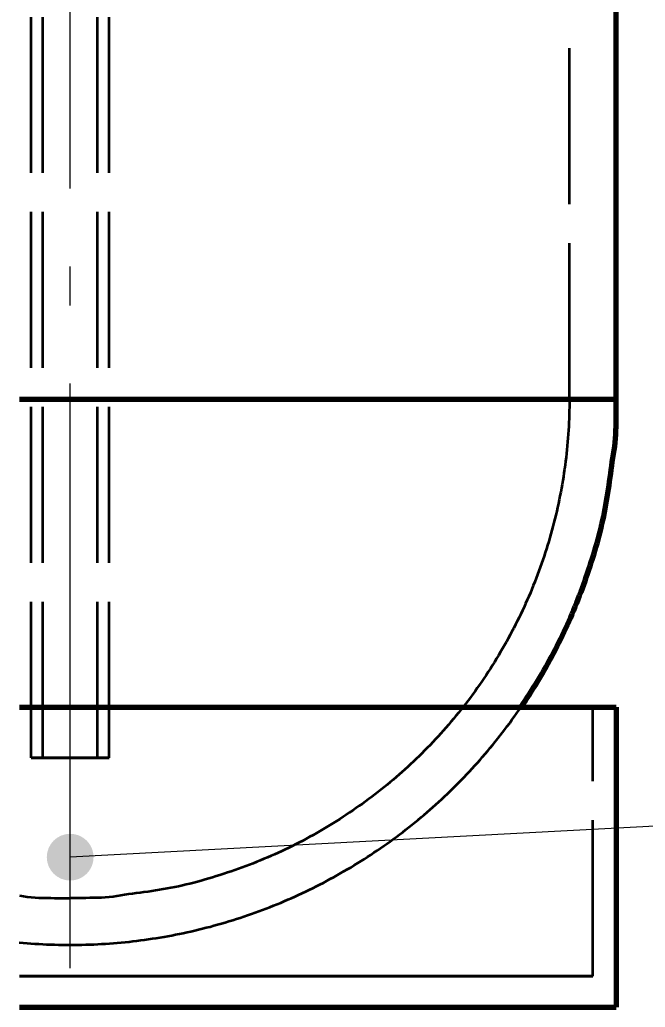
# Model space of a CAD drawing. Header units: millimetres. Extents: x 0 to 2208, y 0 to 420.
# Drawn here: x 112.02 to 128.06, y 102.4 to 127.73 of the extents above; entities that cross this region are included whole.
import ezdxf

# ---------------------------------------------------------------- set-up
doc = ezdxf.new("R2010")
doc.units = ezdxf.units.MM
doc.linetypes.add('IRAM-E-TRAZOS', pattern=[5, 4, -1])
doc.linetypes.add('IRAM-F-TRAZO-PUNTO', pattern=[20, 15, -2, 1, -2])
for name, color, linetype, lineweight in [('01-VISIBLE', 7, 'CONTINUOUS', 70), ('02-OCULTA', 4, 'IRAM-E-TRAZOS', 35), ('03-EJE', 1, 'IRAM-F-TRAZO-PUNTO', 18), ('04-COTA', 3, 'CONTINUOUS', 18), ('08-FINA', 5, 'CONTINUOUS', 18)]:
    doc.layers.add(name, color=color, linetype=linetype, lineweight=lineweight)
doc.styles.add('ISO3098', font='isocpeur.ttf')
doc.dimstyles.new('FLAMA-IRAM', dxfattribs={"dimtxt": 3.5, "dimasz": 3.5, "dimexe": 2, "dimexo": 1.5, "dimgap": 1, "dimtad": 1, "dimdec": 1, "dimtxsty": 'ISO3098', "dimblk": 'IRAM_FLECHA', "dimblk1": 'IRAM_FLECHA', "dimblk2": 'IRAM_FLECHA', "dimcen": 2.5, "dimclrd": 256, "dimclre": 256, "dimclrt": 256, "dimazin": 3, "dimtfac": 1, "dimtmove": 0, "dimatfit": 3, "dimlwd": 18, "dimlwe": 18})

# ---------------------------------------------------------------- blocks, each defined once
blk = doc.blocks.new('IRAM_FLECHA')
blk.add_solid([(0, 0), (-1, 0.125), (-1, -0.125)])

msp = doc.modelspace()

# ---------------------------------------------------------------- hatches: boundary and pattern name
at = {"layer": '08-FINA'}
h = msp.add_hatch(color=7, dxfattribs=at)
h.dxf.hatch_style = 1
edge = h.paths.add_edge_path()
edge.add_arc((113.313, 106.25), 0.6, 0, 360)

# ---------------------------------------------------------------- linework, layer by layer
at = {"layer": '01-VISIBLE'}
for p, q in [((127.313, 118), (127.313, 149.28)), ((127.313, 110.1), (127.313, 102.4))]:
    msp.add_line(p, q, dxfattribs=at)
for points in [[(112.013, 118), (112.113, 118), (112.213, 118), (112.313, 118), (112.413, 118), (112.513, 118), (112.613, 118), (112.713, 118), (112.813, 118), (112.913, 118), (113.013, 118), (113.113, 118), (113.213, 118), (113.313, 118), (113.413, 118), (113.513, 118), (113.613, 118), (113.713, 118), (113.813, 118), (113.913, 118), (114.013, 118), (114.113, 118), (114.213, 118), (114.313, 118), (114.413, 118), (114.513, 118), (114.613, 118), (114.713, 118), (114.813, 118), (114.913, 118), (115.013, 118), (115.113, 118), (115.213, 118), (115.313, 118), (115.413, 118), (115.513, 118), (115.613, 118), (115.713, 118), (115.813, 118), (115.913, 118), (116.013, 118), (116.113, 118), (116.213, 118), (116.313, 118), (116.413, 118), (116.513, 118), (116.613, 118), (116.713, 118), (116.813, 118), (116.913, 118), (117.013, 118), (117.113, 118), (117.213, 118), (117.313, 118), (117.413, 118), (117.513, 118), (117.613, 118), (117.713, 118), (117.813, 118), (117.913, 118), (118.013, 118), (118.113, 118), (118.213, 118), (118.313, 118), (118.413, 118), (118.513, 118), (118.613, 118), (118.713, 118), (118.813, 118), (118.913, 118), (119.013, 118), (119.113, 118), (119.213, 118), (119.313, 118), (119.413, 118), (119.513, 118), (119.613, 118), (119.713, 118), (119.813, 118), (119.913, 118), (120.013, 118), (120.113, 118), (120.213, 118), (120.313, 118), (120.413, 118), (120.513, 118), (120.613, 118), (120.713, 118), (120.813, 118), (120.913, 118), (121.013, 118), (121.113, 118), (121.213, 118), (121.313, 118), (121.413, 118), (121.513, 118), (121.613, 118), (121.713, 118), (121.813, 118), (121.913, 118), (122.013, 118), (122.113, 118), (122.213, 118), (122.313, 118), (122.413, 118), (122.513, 118), (122.613, 118), (122.713, 118), (122.813, 118), (122.913, 118), (123.013, 118), (123.113, 118), (123.213, 118), (123.313, 118), (123.413, 118), (123.513, 118), (123.613, 118), (123.713, 118), (123.813, 118), (123.913, 118), (124.013, 118), (124.113, 118), (124.213, 118), (124.313, 118), (124.413, 118), (124.513, 118), (124.613, 118), (124.713, 118), (124.813, 118), (124.913, 118), (125.013, 118), (125.113, 118), (125.213, 118), (125.313, 118), (125.413, 118), (125.513, 118), (125.613, 118), (125.713, 118), (125.813, 118), (125.913, 118), (126.013, 118), (126.113, 118), (126.213, 118), (126.313, 118), (126.413, 118), (126.513, 118), (126.613, 118), (126.713, 118), (126.813, 118), (126.913, 118), (127.013, 118), (127.113, 118), (127.213, 118), (127.313, 118)], [(124.871, 110.1), (124.928, 110.184), (124.984, 110.268), (125.04, 110.353), (125.095, 110.438), (125.149, 110.523), (125.202, 110.609), (125.256, 110.695), (125.308, 110.781), (125.36, 110.868), (125.411, 110.955), (125.462, 111.043), (125.512, 111.131), (125.561, 111.219), (125.61, 111.308), (125.658, 111.397), (125.705, 111.486), (125.752, 111.576), (125.798, 111.666), (125.844, 111.756), (125.889, 111.847), (125.933, 111.938), (125.976, 112.029), (126.019, 112.121), (126.061, 112.213), (126.103, 112.305), (126.144, 112.397), (126.184, 112.49), (126.223, 112.584), (126.261, 112.677), (126.299, 112.771), (126.336, 112.865), (126.373, 112.959), (126.409, 113.054), (126.444, 113.149), (126.478, 113.244), (126.512, 113.339), (126.545, 113.435), (126.578, 113.53), (126.61, 113.626), (126.642, 113.722), (126.673, 113.819), (126.704, 113.915), (126.734, 114.012), (126.763, 114.108), (126.792, 114.205), (126.82, 114.303), (126.847, 114.4), (126.873, 114.498), (126.898, 114.596), (126.923, 114.694), (126.946, 114.792), (126.968, 114.891), (126.99, 114.99), (127.01, 115.089), (127.029, 115.188), (127.047, 115.288), (127.065, 115.387), (127.081, 115.487), (127.097, 115.587), (127.112, 115.687), (127.127, 115.787), (127.142, 115.887), (127.156, 115.987), (127.17, 116.088), (127.183, 116.188), (127.197, 116.288), (127.211, 116.388), (127.225, 116.488), (127.239, 116.588), (127.256, 116.688), (127.272, 116.788), (127.286, 116.888), (127.295, 116.989), (127.301, 117.09), (127.305, 117.191), (127.307, 117.292), (127.309, 117.393), (127.311, 117.494), (127.312, 117.596), (127.312, 117.697), (127.313, 117.798), (127.313, 117.899), (127.313, 118)], [(112.013, 110.1), (112.113, 110.1), (112.213, 110.1), (112.313, 110.1), (112.413, 110.1), (112.513, 110.1), (112.613, 110.1), (112.713, 110.1), (112.813, 110.1), (112.913, 110.1), (113.013, 110.1), (113.113, 110.1), (113.213, 110.1), (113.313, 110.1), (113.413, 110.1), (113.513, 110.1), (113.613, 110.1), (113.713, 110.1), (113.813, 110.1), (113.913, 110.1), (114.013, 110.1), (114.113, 110.1), (114.213, 110.1), (114.313, 110.1), (114.413, 110.1), (114.513, 110.1), (114.613, 110.1), (114.713, 110.1), (114.813, 110.1), (114.913, 110.1), (115.013, 110.1), (115.113, 110.1), (115.213, 110.1), (115.313, 110.1), (115.413, 110.1), (115.513, 110.1), (115.613, 110.1), (115.713, 110.1), (115.813, 110.1), (115.913, 110.1), (116.013, 110.1), (116.113, 110.1), (116.213, 110.1), (116.313, 110.1), (116.413, 110.1), (116.513, 110.1), (116.613, 110.1), (116.713, 110.1), (116.813, 110.1), (116.913, 110.1), (117.013, 110.1), (117.113, 110.1), (117.213, 110.1), (117.313, 110.1), (117.413, 110.1), (117.513, 110.1), (117.613, 110.1), (117.713, 110.1), (117.813, 110.1), (117.913, 110.1), (118.013, 110.1), (118.113, 110.1), (118.213, 110.1), (118.313, 110.1), (118.413, 110.1), (118.513, 110.1), (118.613, 110.1), (118.713, 110.1), (118.813, 110.1), (118.913, 110.1), (119.013, 110.1), (119.113, 110.1), (119.213, 110.1), (119.313, 110.1), (119.413, 110.1), (119.513, 110.1), (119.613, 110.1), (119.713, 110.1), (119.813, 110.1), (119.913, 110.1), (120.013, 110.1), (120.113, 110.1), (120.213, 110.1), (120.313, 110.1), (120.413, 110.1), (120.513, 110.1), (120.613, 110.1), (120.713, 110.1), (120.813, 110.1), (120.913, 110.1), (121.013, 110.1), (121.113, 110.1), (121.213, 110.1), (121.313, 110.1), (121.413, 110.1), (121.513, 110.1), (121.613, 110.1), (121.713, 110.1), (121.813, 110.1), (121.913, 110.1), (122.013, 110.1), (122.113, 110.1), (122.213, 110.1), (122.313, 110.1), (122.413, 110.1), (122.513, 110.1), (122.613, 110.1), (122.713, 110.1), (122.813, 110.1), (122.913, 110.1), (123.013, 110.1), (123.113, 110.1), (123.213, 110.1), (123.313, 110.1), (123.413, 110.1), (123.513, 110.1), (123.613, 110.1), (123.713, 110.1), (123.813, 110.1), (123.913, 110.1), (124.013, 110.1), (124.113, 110.1), (124.213, 110.1), (124.313, 110.1), (124.413, 110.1), (124.513, 110.1), (124.613, 110.1), (124.713, 110.1), (124.813, 110.1), (124.913, 110.1), (125.013, 110.1), (125.113, 110.1), (125.213, 110.1), (125.313, 110.1), (125.413, 110.1), (125.513, 110.1), (125.613, 110.1), (125.713, 110.1), (125.813, 110.1), (125.913, 110.1), (126.013, 110.1), (126.113, 110.1), (126.213, 110.1), (126.313, 110.1), (126.413, 110.1), (126.513, 110.1), (126.613, 110.1), (126.713, 110.1), (126.813, 110.1), (126.913, 110.1), (127.013, 110.1), (127.113, 110.1), (127.213, 110.1), (127.313, 110.1)], [(112.013, 102.4), (112.113, 102.4), (112.213, 102.4), (112.313, 102.4), (112.413, 102.4), (112.513, 102.4), (112.613, 102.4), (112.713, 102.4), (112.813, 102.4), (112.913, 102.4), (113.013, 102.4), (113.113, 102.4), (113.213, 102.4), (113.313, 102.4), (113.413, 102.4), (113.513, 102.4), (113.613, 102.4), (113.713, 102.4), (113.813, 102.4), (113.913, 102.4), (114.013, 102.4), (114.113, 102.4), (114.213, 102.4), (114.313, 102.4), (114.413, 102.4), (114.513, 102.4), (114.613, 102.4), (114.713, 102.4), (114.813, 102.4), (114.913, 102.4), (115.013, 102.4), (115.113, 102.4), (115.213, 102.4), (115.313, 102.4), (115.413, 102.4), (115.513, 102.4), (115.613, 102.4), (115.713, 102.4), (115.813, 102.4), (115.913, 102.4), (116.013, 102.4), (116.113, 102.4), (116.213, 102.4), (116.313, 102.4), (116.413, 102.4), (116.513, 102.4), (116.613, 102.4), (116.713, 102.4), (116.813, 102.4), (116.913, 102.4), (117.013, 102.4), (117.113, 102.4), (117.213, 102.4), (117.313, 102.4), (117.413, 102.4), (117.513, 102.4), (117.613, 102.4), (117.713, 102.4), (117.813, 102.4), (117.913, 102.4), (118.013, 102.4), (118.113, 102.4), (118.213, 102.4), (118.313, 102.4), (118.413, 102.4), (118.513, 102.4), (118.613, 102.4), (118.713, 102.4), (118.813, 102.4), (118.913, 102.4), (119.013, 102.4), (119.113, 102.4), (119.213, 102.4), (119.313, 102.4), (119.413, 102.4), (119.513, 102.4), (119.613, 102.4), (119.713, 102.4), (119.813, 102.4), (119.913, 102.4), (120.013, 102.4), (120.113, 102.4), (120.213, 102.4), (120.313, 102.4), (120.413, 102.4), (120.513, 102.4), (120.613, 102.4), (120.713, 102.4), (120.813, 102.4), (120.913, 102.4), (121.013, 102.4), (121.113, 102.4), (121.213, 102.4), (121.313, 102.4), (121.413, 102.4), (121.513, 102.4), (121.613, 102.4), (121.713, 102.4), (121.813, 102.4), (121.913, 102.4), (122.013, 102.4), (122.113, 102.4), (122.213, 102.4), (122.313, 102.4), (122.413, 102.4), (122.513, 102.4), (122.613, 102.4), (122.713, 102.4), (122.813, 102.4), (122.913, 102.4), (123.013, 102.4), (123.113, 102.4), (123.213, 102.4), (123.313, 102.4), (123.413, 102.4), (123.513, 102.4), (123.613, 102.4), (123.713, 102.4), (123.813, 102.4), (123.913, 102.4), (124.013, 102.4), (124.113, 102.4), (124.213, 102.4), (124.313, 102.4), (124.413, 102.4), (124.513, 102.4), (124.613, 102.4), (124.713, 102.4), (124.813, 102.4), (124.913, 102.4), (125.013, 102.4), (125.113, 102.4), (125.213, 102.4), (125.313, 102.4), (125.413, 102.4), (125.513, 102.4), (125.613, 102.4), (125.713, 102.4), (125.813, 102.4), (125.913, 102.4), (126.013, 102.4), (126.113, 102.4), (126.213, 102.4), (126.313, 102.4), (126.413, 102.4), (126.513, 102.4), (126.613, 102.4), (126.713, 102.4), (126.813, 102.4), (126.913, 102.4), (127.013, 102.4), (127.113, 102.4), (127.213, 102.4), (127.313, 102.4)]]:
    msp.add_lwpolyline(points, dxfattribs=at)
at = {"layer": '02-OCULTA'}
for p, q in [((112.313, 108.8), (112.313, 238.116)), ((112.613, 108.8), (112.613, 238.116)), ((114.013, 108.8), (114.013, 238.116)), ((114.313, 108.8), (114.313, 238.116)), ((126.113, 118), (126.113, 228.3)), ((126.713, 103.2), (126.713, 110.1))]:
    msp.add_line(p, q, dxfattribs=at)
for points in [[(127.313, 118), (127.213, 118), (127.113, 118), (127.013, 118), (126.913, 118), (126.813, 118), (126.713, 118), (126.613, 118), (126.513, 118), (126.413, 118), (126.313, 118), (126.213, 118), (126.113, 118), (126.013, 118), (125.913, 118), (125.813, 118), (125.713, 118), (125.613, 118), (125.513, 118), (125.413, 118), (125.313, 118), (125.213, 118), (125.113, 118), (125.013, 118), (124.913, 118), (124.813, 118), (124.713, 118), (124.613, 118), (124.513, 118), (124.413, 118), (124.313, 118), (124.213, 118), (124.113, 118), (124.013, 118), (123.913, 118), (123.813, 118), (123.713, 118), (123.613, 118), (123.513, 118), (123.413, 118), (123.313, 118), (123.213, 118), (123.113, 118), (123.013, 118), (122.913, 118), (122.813, 118), (122.713, 118), (122.613, 118), (122.513, 118), (122.413, 118), (122.313, 118), (122.213, 118), (122.113, 118), (122.013, 118), (121.913, 118), (121.813, 118), (121.713, 118), (121.613, 118), (121.513, 118), (121.413, 118), (121.313, 118), (121.213, 118), (121.113, 118), (121.013, 118), (120.913, 118), (120.813, 118), (120.713, 118), (120.613, 118), (120.513, 118), (120.413, 118), (120.313, 118), (120.213, 118), (120.113, 118), (120.013, 118), (119.913, 118), (119.813, 118), (119.713, 118), (119.613, 118), (119.513, 118), (119.413, 118), (119.313, 118), (119.213, 118), (119.113, 118), (119.013, 118), (118.913, 118), (118.813, 118), (118.713, 118), (118.613, 118), (118.513, 118), (118.413, 118), (118.313, 118), (118.213, 118), (118.113, 118), (118.013, 118), (117.913, 118), (117.813, 118), (117.713, 118), (117.613, 118), (117.513, 118), (117.413, 118), (117.313, 118), (117.213, 118), (117.113, 118), (117.013, 118), (116.913, 118), (116.813, 118), (116.713, 118), (116.613, 118), (116.513, 118), (116.413, 118), (116.313, 118), (116.213, 118), (116.113, 118), (116.013, 118), (115.913, 118), (115.813, 118), (115.713, 118), (115.613, 118), (115.513, 118), (115.413, 118), (115.313, 118), (115.213, 118), (115.113, 118), (115.013, 118), (114.913, 118), (114.813, 118), (114.713, 118), (114.613, 118), (114.513, 118), (114.413, 118), (114.313, 118), (114.213, 118), (114.113, 118), (114.013, 118), (113.913, 118), (113.813, 118), (113.713, 118), (113.613, 118), (113.513, 118), (113.413, 118), (113.313, 118), (113.213, 118), (113.113, 118), (113.013, 118), (112.913, 118), (112.813, 118), (112.713, 118), (112.613, 118), (112.513, 118), (112.413, 118), (112.313, 118), (112.213, 118), (112.113, 118), (112.013, 118)], [(126.113, 118), (126.013, 118), (125.913, 118), (125.813, 118), (125.713, 118), (125.613, 118), (125.513, 118), (125.413, 118), (125.313, 118), (125.213, 118), (125.113, 118), (125.013, 118), (124.913, 118), (124.813, 118), (124.713, 118), (124.613, 118), (124.513, 118), (124.413, 118), (124.313, 118), (124.213, 118), (124.113, 118), (124.013, 118), (123.913, 118), (123.813, 118), (123.713, 118), (123.613, 118), (123.513, 118), (123.413, 118), (123.313, 118), (123.213, 118), (123.113, 118), (123.013, 118), (122.913, 118), (122.813, 118), (122.713, 118), (122.613, 118), (122.513, 118), (122.413, 118), (122.313, 118), (122.213, 118), (122.113, 118), (122.013, 118), (121.913, 118), (121.813, 118), (121.713, 118), (121.613, 118), (121.513, 118), (121.413, 118), (121.313, 118), (121.213, 118), (121.113, 118), (121.013, 118), (120.913, 118), (120.813, 118), (120.713, 118), (120.613, 118), (120.513, 118), (120.413, 118), (120.313, 118), (120.213, 118), (120.113, 118), (120.013, 118), (119.913, 118), (119.813, 118), (119.713, 118), (119.613, 118), (119.513, 118), (119.413, 118), (119.313, 118), (119.213, 118), (119.113, 118), (119.013, 118), (118.913, 118), (118.813, 118), (118.713, 118), (118.613, 118), (118.513, 118), (118.413, 118), (118.313, 118), (118.213, 118), (118.113, 118), (118.013, 118), (117.913, 118), (117.813, 118), (117.713, 118), (117.613, 118), (117.513, 118), (117.413, 118), (117.313, 118), (117.213, 118), (117.113, 118), (117.013, 118), (116.913, 118), (116.813, 118), (116.713, 118), (116.613, 118), (116.513, 118), (116.413, 118), (116.313, 118), (116.213, 118), (116.113, 118), (116.013, 118), (115.913, 118), (115.813, 118), (115.713, 118), (115.613, 118), (115.513, 118), (115.413, 118), (115.313, 118), (115.213, 118), (115.113, 118), (115.013, 118), (114.913, 118), (114.813, 118), (114.713, 118), (114.613, 118), (114.513, 118), (114.413, 118), (114.313, 118), (114.213, 118), (114.113, 118), (114.013, 118), (113.913, 118), (113.813, 118), (113.713, 118), (113.613, 118), (113.513, 118), (113.413, 118), (113.313, 118), (113.213, 118), (113.113, 118), (113.013, 118), (112.913, 118), (112.813, 118), (112.713, 118), (112.613, 118), (112.513, 118), (112.413, 118), (112.313, 118), (112.213, 118), (112.113, 118), (112.013, 118)], [(112.013, 118), (112.113, 118), (112.213, 118), (112.313, 118), (112.413, 118), (112.513, 118), (112.613, 118), (112.713, 118), (112.813, 118), (112.913, 118), (113.013, 118), (113.113, 118), (113.213, 118), (113.313, 118), (113.413, 118), (113.513, 118), (113.613, 118), (113.713, 118), (113.813, 118), (113.913, 118), (114.013, 118), (114.113, 118), (114.213, 118), (114.313, 118), (114.413, 118), (114.513, 118), (114.613, 118), (114.713, 118), (114.813, 118), (114.913, 118), (115.013, 118), (115.113, 118), (115.213, 118), (115.313, 118), (115.413, 118), (115.513, 118), (115.613, 118), (115.713, 118), (115.813, 118), (115.913, 118), (116.013, 118), (116.113, 118), (116.213, 118), (116.313, 118), (116.413, 118), (116.513, 118), (116.613, 118), (116.713, 118), (116.813, 118), (116.913, 118), (117.013, 118), (117.113, 118), (117.213, 118), (117.313, 118), (117.413, 118), (117.513, 118), (117.613, 118), (117.713, 118), (117.813, 118), (117.913, 118), (118.013, 118), (118.113, 118), (118.213, 118), (118.313, 118), (118.413, 118), (118.513, 118), (118.613, 118), (118.713, 118), (118.813, 118), (118.913, 118), (119.013, 118), (119.113, 118), (119.213, 118), (119.313, 118), (119.413, 118), (119.513, 118), (119.613, 118), (119.713, 118), (119.813, 118), (119.913, 118), (120.013, 118), (120.113, 118), (120.213, 118), (120.313, 118), (120.413, 118), (120.513, 118), (120.613, 118), (120.713, 118), (120.813, 118), (120.913, 118), (121.013, 118), (121.113, 118), (121.213, 118), (121.313, 118), (121.413, 118), (121.513, 118), (121.613, 118), (121.713, 118), (121.813, 118), (121.913, 118), (122.013, 118), (122.113, 118), (122.213, 118), (122.313, 118), (122.413, 118), (122.513, 118), (122.613, 118), (122.713, 118), (122.813, 118), (122.913, 118), (123.013, 118), (123.113, 118), (123.213, 118), (123.313, 118), (123.413, 118), (123.513, 118), (123.613, 118), (123.713, 118), (123.813, 118), (123.913, 118), (124.013, 118), (124.113, 118), (124.213, 118), (124.313, 118), (124.413, 118), (124.513, 118), (124.613, 118), (124.713, 118), (124.813, 118), (124.913, 118), (125.013, 118), (125.113, 118), (125.213, 118), (125.313, 118), (125.413, 118), (125.513, 118), (125.613, 118), (125.713, 118), (125.813, 118), (125.913, 118), (126.013, 118), (126.113, 118)], [(126.113, 118), (126.113, 117.9), (126.111, 117.8), (126.109, 117.7), (126.107, 117.6), (126.103, 117.5), (126.099, 117.4), (126.094, 117.3), (126.088, 117.2), (126.081, 117.101), (126.074, 117.001), (126.066, 116.901), (126.057, 116.802), (126.047, 116.702), (126.036, 116.602), (126.025, 116.503), (126.013, 116.404), (126, 116.305), (125.987, 116.205), (125.972, 116.106), (125.957, 116.008), (125.941, 115.909), (125.924, 115.81), (125.907, 115.712), (125.888, 115.613), (125.869, 115.515), (125.85, 115.417), (125.829, 115.319), (125.808, 115.221), (125.786, 115.124), (125.763, 115.026), (125.739, 114.929), (125.715, 114.832), (125.69, 114.735), (125.664, 114.639), (125.637, 114.542), (125.61, 114.446), (125.582, 114.35), (125.553, 114.254), (125.523, 114.159), (125.493, 114.064), (125.461, 113.968), (125.43, 113.874), (125.397, 113.779), (125.364, 113.685), (125.33, 113.591), (125.295, 113.497), (125.259, 113.403), (125.223, 113.31), (125.186, 113.217), (125.148, 113.125), (125.11, 113.032), (125.07, 112.94), (125.031, 112.849), (124.99, 112.757), (124.949, 112.666), (124.907, 112.575), (124.864, 112.485), (124.82, 112.395), (124.776, 112.305), (124.731, 112.216), (124.686, 112.126), (124.639, 112.038), (124.593, 111.949), (124.545, 111.861), (124.497, 111.774), (124.448, 111.687), (124.398, 111.6), (124.348, 111.513), (124.296, 111.427), (124.245, 111.342), (124.192, 111.256), (124.139, 111.172), (124.086, 111.087), (124.031, 111.003), (123.976, 110.92), (123.921, 110.837), (123.864, 110.754), (123.807, 110.672), (123.75, 110.59), (123.692, 110.509), (123.633, 110.428), (123.573, 110.347), (123.513, 110.267), (123.452, 110.188), (123.391, 110.109), (123.329, 110.03), (123.266, 109.952), (123.203, 109.875), (123.139, 109.798), (123.075, 109.721), (123.01, 109.645), (122.944, 109.57), (122.878, 109.494), (122.811, 109.42), (122.744, 109.346), (122.676, 109.273), (122.608, 109.2), (122.539, 109.127), (122.469, 109.055), (122.399, 108.984), (122.328, 108.913), (122.257, 108.843), (122.185, 108.774), (122.113, 108.705), (122.04, 108.636), (121.966, 108.568), (121.892, 108.501), (121.818, 108.434), (121.743, 108.368), (121.667, 108.302), (121.591, 108.237), (121.515, 108.173), (121.437, 108.109), (121.36, 108.046), (121.282, 107.983), (121.203, 107.921), (121.124, 107.86), (121.045, 107.799), (120.965, 107.739), (120.884, 107.68), (120.804, 107.621), (120.722, 107.563), (120.64, 107.505), (120.558, 107.448), (120.475, 107.392), (120.392, 107.336), (120.309, 107.281), (120.225, 107.227), (120.14, 107.173), (120.055, 107.12), (119.97, 107.068), (119.885, 107.016), (119.799, 106.965), (119.712, 106.915), (119.625, 106.865), (119.538, 106.816), (119.45, 106.768), (119.363, 106.72), (119.274, 106.673), (119.186, 106.627), (119.097, 106.581), (119.007, 106.536), (118.917, 106.492), (118.827, 106.448), (118.737, 106.406), (118.646, 106.363), (118.555, 106.322), (118.464, 106.282), (118.372, 106.242), (118.28, 106.203), (118.187, 106.165), (118.094, 106.127), (118.001, 106.091), (117.908, 106.055), (117.814, 106.019), (117.721, 105.985), (117.626, 105.951), (117.532, 105.918), (117.438, 105.885), (117.343, 105.853), (117.248, 105.821), (117.153, 105.791), (117.057, 105.76), (116.962, 105.731), (116.866, 105.702), (116.77, 105.673), (116.674, 105.646), (116.578, 105.619), (116.481, 105.593), (116.384, 105.569), (116.287, 105.545), (116.189, 105.523), (116.091, 105.501), (115.993, 105.481), (115.895, 105.462), (115.797, 105.444), (115.698, 105.427), (115.6, 105.41), (115.501, 105.395), (115.402, 105.38), (115.303, 105.365), (115.204, 105.351), (115.105, 105.337), (115.006, 105.324), (114.907, 105.31), (114.808, 105.297), (114.708, 105.283), (114.609, 105.268), (114.511, 105.252), (114.412, 105.236), (114.313, 105.223), (114.213, 105.215), (114.113, 105.21), (114.013, 105.207), (113.913, 105.204), (113.813, 105.203), (113.713, 105.202), (113.613, 105.201), (113.513, 105.201), (113.413, 105.2), (113.313, 105.2)], [(127.313, 110.1), (127.213, 110.1), (127.113, 110.1), (127.013, 110.1), (126.913, 110.1), (126.813, 110.1), (126.713, 110.1), (126.613, 110.1), (126.513, 110.1), (126.413, 110.1), (126.313, 110.1), (126.213, 110.1), (126.113, 110.1), (126.013, 110.1), (125.913, 110.1), (125.813, 110.1), (125.713, 110.1), (125.613, 110.1), (125.513, 110.1), (125.413, 110.1), (125.313, 110.1), (125.213, 110.1), (125.113, 110.1), (125.013, 110.1), (124.913, 110.1), (124.813, 110.1), (124.713, 110.1), (124.613, 110.1), (124.513, 110.1), (124.413, 110.1), (124.313, 110.1), (124.213, 110.1), (124.113, 110.1), (124.013, 110.1), (123.913, 110.1), (123.813, 110.1), (123.713, 110.1), (123.613, 110.1), (123.513, 110.1), (123.413, 110.1), (123.313, 110.1), (123.213, 110.1), (123.113, 110.1), (123.013, 110.1), (122.913, 110.1), (122.813, 110.1), (122.713, 110.1), (122.613, 110.1), (122.513, 110.1), (122.413, 110.1), (122.313, 110.1), (122.213, 110.1), (122.113, 110.1), (122.013, 110.1), (121.913, 110.1), (121.813, 110.1), (121.713, 110.1), (121.613, 110.1), (121.513, 110.1), (121.413, 110.1), (121.313, 110.1), (121.213, 110.1), (121.113, 110.1), (121.013, 110.1), (120.913, 110.1), (120.813, 110.1), (120.713, 110.1), (120.613, 110.1), (120.513, 110.1), (120.413, 110.1), (120.313, 110.1), (120.213, 110.1), (120.113, 110.1), (120.013, 110.1), (119.913, 110.1), (119.813, 110.1), (119.713, 110.1), (119.613, 110.1), (119.513, 110.1), (119.413, 110.1), (119.313, 110.1), (119.213, 110.1), (119.113, 110.1), (119.013, 110.1), (118.913, 110.1), (118.813, 110.1), (118.713, 110.1), (118.613, 110.1), (118.513, 110.1), (118.413, 110.1), (118.313, 110.1), (118.213, 110.1), (118.113, 110.1), (118.013, 110.1), (117.913, 110.1), (117.813, 110.1), (117.713, 110.1), (117.613, 110.1), (117.513, 110.1), (117.413, 110.1), (117.313, 110.1), (117.213, 110.1), (117.113, 110.1), (117.013, 110.1), (116.913, 110.1), (116.813, 110.1), (116.713, 110.1), (116.613, 110.1), (116.513, 110.1), (116.413, 110.1), (116.313, 110.1), (116.213, 110.1), (116.113, 110.1), (116.013, 110.1), (115.913, 110.1), (115.813, 110.1), (115.713, 110.1), (115.613, 110.1), (115.513, 110.1), (115.413, 110.1), (115.313, 110.1), (115.213, 110.1), (115.113, 110.1), (115.013, 110.1), (114.913, 110.1), (114.813, 110.1), (114.713, 110.1), (114.613, 110.1), (114.513, 110.1), (114.413, 110.1), (114.313, 110.1), (114.213, 110.1), (114.113, 110.1), (114.013, 110.1), (113.913, 110.1), (113.813, 110.1), (113.713, 110.1), (113.613, 110.1), (113.513, 110.1), (113.413, 110.1), (113.313, 110.1), (113.213, 110.1), (113.113, 110.1), (113.013, 110.1), (112.913, 110.1), (112.813, 110.1), (112.713, 110.1), (112.613, 110.1), (112.513, 110.1), (112.413, 110.1), (112.313, 110.1), (112.213, 110.1), (112.113, 110.1), (112.013, 110.1)], [(126.713, 110.1), (126.613, 110.1), (126.513, 110.1), (126.413, 110.1), (126.313, 110.1), (126.213, 110.1), (126.113, 110.1), (126.013, 110.1), (125.913, 110.1), (125.813, 110.1), (125.713, 110.1), (125.613, 110.1), (125.513, 110.1), (125.413, 110.1), (125.313, 110.1), (125.213, 110.1), (125.113, 110.1), (125.013, 110.1), (124.913, 110.1), (124.813, 110.1), (124.713, 110.1), (124.613, 110.1), (124.513, 110.1), (124.413, 110.1), (124.313, 110.1), (124.213, 110.1), (124.113, 110.1), (124.013, 110.1), (123.913, 110.1), (123.813, 110.1), (123.713, 110.1), (123.613, 110.1), (123.513, 110.1), (123.413, 110.1), (123.313, 110.1), (123.213, 110.1), (123.113, 110.1), (123.013, 110.1), (122.913, 110.1), (122.813, 110.1), (122.713, 110.1), (122.613, 110.1), (122.513, 110.1), (122.413, 110.1), (122.313, 110.1), (122.213, 110.1), (122.113, 110.1), (122.013, 110.1), (121.913, 110.1), (121.813, 110.1), (121.713, 110.1), (121.613, 110.1), (121.513, 110.1), (121.413, 110.1), (121.313, 110.1), (121.213, 110.1), (121.113, 110.1), (121.013, 110.1), (120.913, 110.1), (120.813, 110.1), (120.713, 110.1), (120.613, 110.1), (120.513, 110.1), (120.413, 110.1), (120.313, 110.1), (120.213, 110.1), (120.113, 110.1), (120.013, 110.1), (119.913, 110.1), (119.813, 110.1), (119.713, 110.1), (119.613, 110.1), (119.513, 110.1), (119.413, 110.1), (119.313, 110.1), (119.213, 110.1), (119.113, 110.1), (119.013, 110.1), (118.913, 110.1), (118.813, 110.1), (118.713, 110.1), (118.613, 110.1), (118.513, 110.1), (118.413, 110.1), (118.313, 110.1), (118.213, 110.1), (118.113, 110.1), (118.013, 110.1), (117.913, 110.1), (117.813, 110.1), (117.713, 110.1), (117.613, 110.1), (117.513, 110.1), (117.413, 110.1), (117.313, 110.1), (117.213, 110.1), (117.113, 110.1), (117.013, 110.1), (116.913, 110.1), (116.813, 110.1), (116.713, 110.1), (116.613, 110.1), (116.513, 110.1), (116.413, 110.1), (116.313, 110.1), (116.213, 110.1), (116.113, 110.1), (116.013, 110.1), (115.913, 110.1), (115.813, 110.1), (115.713, 110.1), (115.613, 110.1), (115.513, 110.1), (115.413, 110.1), (115.313, 110.1), (115.213, 110.1), (115.113, 110.1), (115.013, 110.1), (114.913, 110.1), (114.813, 110.1), (114.713, 110.1), (114.613, 110.1), (114.513, 110.1), (114.413, 110.1), (114.313, 110.1), (114.213, 110.1), (114.113, 110.1), (114.013, 110.1), (113.913, 110.1), (113.813, 110.1), (113.713, 110.1), (113.613, 110.1), (113.513, 110.1), (113.413, 110.1), (113.313, 110.1), (113.213, 110.1), (113.113, 110.1), (113.013, 110.1), (112.913, 110.1), (112.813, 110.1), (112.713, 110.1), (112.613, 110.1), (112.513, 110.1), (112.413, 110.1), (112.313, 110.1), (112.213, 110.1), (112.113, 110.1), (112.013, 110.1)], [(112.013, 110.1), (112.113, 110.1), (112.213, 110.1), (112.313, 110.1), (112.413, 110.1), (112.513, 110.1), (112.613, 110.1), (112.713, 110.1), (112.813, 110.1), (112.913, 110.1), (113.013, 110.1), (113.113, 110.1), (113.213, 110.1), (113.313, 110.1), (113.413, 110.1), (113.513, 110.1), (113.613, 110.1), (113.713, 110.1), (113.813, 110.1), (113.913, 110.1), (114.013, 110.1), (114.113, 110.1), (114.213, 110.1), (114.313, 110.1), (114.413, 110.1), (114.513, 110.1), (114.613, 110.1), (114.713, 110.1), (114.813, 110.1), (114.913, 110.1), (115.013, 110.1), (115.113, 110.1), (115.213, 110.1), (115.313, 110.1), (115.413, 110.1), (115.513, 110.1), (115.613, 110.1), (115.713, 110.1), (115.813, 110.1), (115.913, 110.1), (116.013, 110.1), (116.113, 110.1), (116.213, 110.1), (116.313, 110.1), (116.413, 110.1), (116.513, 110.1), (116.613, 110.1), (116.713, 110.1), (116.813, 110.1), (116.913, 110.1), (117.013, 110.1), (117.113, 110.1), (117.213, 110.1), (117.313, 110.1), (117.413, 110.1), (117.513, 110.1), (117.613, 110.1), (117.713, 110.1), (117.813, 110.1), (117.913, 110.1), (118.013, 110.1), (118.113, 110.1), (118.213, 110.1), (118.313, 110.1), (118.413, 110.1), (118.513, 110.1), (118.613, 110.1), (118.713, 110.1), (118.813, 110.1), (118.913, 110.1), (119.013, 110.1), (119.113, 110.1), (119.213, 110.1), (119.313, 110.1), (119.413, 110.1), (119.513, 110.1), (119.613, 110.1), (119.713, 110.1), (119.813, 110.1), (119.913, 110.1), (120.013, 110.1), (120.113, 110.1), (120.213, 110.1), (120.313, 110.1), (120.413, 110.1), (120.513, 110.1), (120.613, 110.1), (120.713, 110.1), (120.813, 110.1), (120.913, 110.1), (121.013, 110.1), (121.113, 110.1), (121.213, 110.1), (121.313, 110.1), (121.413, 110.1), (121.513, 110.1), (121.613, 110.1), (121.713, 110.1), (121.813, 110.1), (121.913, 110.1), (122.013, 110.1), (122.113, 110.1), (122.213, 110.1), (122.313, 110.1), (122.413, 110.1), (122.513, 110.1), (122.613, 110.1), (122.713, 110.1), (122.813, 110.1), (122.913, 110.1), (123.013, 110.1), (123.113, 110.1), (123.213, 110.1), (123.313, 110.1), (123.413, 110.1), (123.513, 110.1), (123.613, 110.1), (123.713, 110.1), (123.813, 110.1), (123.913, 110.1), (124.013, 110.1), (124.113, 110.1), (124.213, 110.1), (124.313, 110.1), (124.413, 110.1), (124.513, 110.1), (124.613, 110.1), (124.713, 110.1), (124.813, 110.1), (124.913, 110.1), (125.013, 110.1), (125.113, 110.1), (125.213, 110.1), (125.313, 110.1), (125.413, 110.1), (125.513, 110.1), (125.613, 110.1), (125.713, 110.1), (125.813, 110.1), (125.913, 110.1), (126.013, 110.1), (126.113, 110.1), (126.213, 110.1), (126.313, 110.1), (126.413, 110.1), (126.513, 110.1), (126.613, 110.1), (126.713, 110.1)], [(113.313, 104), (113.414, 104.001), (113.514, 104.002), (113.615, 104.003), (113.716, 104.006), (113.816, 104.009), (113.917, 104.013), (114.018, 104.018), (114.118, 104.023), (114.219, 104.03), (114.319, 104.036), (114.42, 104.044), (114.52, 104.052), (114.62, 104.061), (114.721, 104.071), (114.821, 104.082), (114.921, 104.093), (115.021, 104.105), (115.121, 104.117), (115.221, 104.131), (115.32, 104.145), (115.42, 104.16), (115.52, 104.175), (115.619, 104.191), (115.718, 104.208), (115.817, 104.226), (115.916, 104.244), (116.015, 104.264), (116.114, 104.283), (116.213, 104.304), (116.311, 104.325), (116.41, 104.347), (116.508, 104.37), (116.606, 104.393), (116.703, 104.417), (116.801, 104.442), (116.899, 104.467), (116.996, 104.493), (117.093, 104.52), (117.19, 104.548), (117.286, 104.576), (117.383, 104.605), (117.479, 104.634), (117.575, 104.665), (117.671, 104.696), (117.767, 104.728), (117.862, 104.76), (117.957, 104.793), (118.052, 104.827), (118.147, 104.861), (118.241, 104.896), (118.335, 104.932), (118.429, 104.969), (118.523, 105.006), (118.616, 105.043), (118.709, 105.082), (118.802, 105.121), (118.894, 105.161), (118.987, 105.201), (119.079, 105.243), (119.17, 105.284), (119.262, 105.327), (119.353, 105.37), (119.443, 105.414), (119.534, 105.458), (119.624, 105.503), (119.714, 105.549), (119.803, 105.595), (119.892, 105.642), (119.981, 105.69), (120.069, 105.738), (120.157, 105.787), (120.245, 105.837), (120.332, 105.887), (120.419, 105.938), (120.506, 105.989), (120.592, 106.041), (120.678, 106.094), (120.763, 106.147), (120.848, 106.201), (120.933, 106.256), (121.017, 106.311), (121.101, 106.367), (121.185, 106.423), (121.268, 106.48), (121.351, 106.537), (121.433, 106.595), (121.515, 106.654), (121.596, 106.713), (121.677, 106.773), (121.758, 106.834), (121.838, 106.895), (121.917, 106.956), (121.997, 107.019), (122.075, 107.081), (122.154, 107.145), (122.232, 107.209), (122.309, 107.273), (122.386, 107.338), (122.462, 107.404), (122.538, 107.47), (122.614, 107.536), (122.689, 107.603), (122.763, 107.671), (122.838, 107.739), (122.911, 107.808), (122.984, 107.878), (123.057, 107.947), (123.129, 108.018), (123.2, 108.089), (123.271, 108.16), (123.342, 108.232), (123.412, 108.304), (123.481, 108.377), (123.55, 108.451), (123.619, 108.525), (123.687, 108.599), (123.754, 108.674), (123.821, 108.749), (123.887, 108.825), (123.953, 108.901), (124.018, 108.978), (124.083, 109.055), (124.147, 109.133), (124.21, 109.211), (124.273, 109.29), (124.336, 109.369), (124.398, 109.448), (124.459, 109.528), (124.52, 109.609), (124.58, 109.69), (124.639, 109.771), (124.698, 109.853), (124.756, 109.935), (124.814, 110.017), (124.871, 110.1)], [(114.313, 108.8), (114.213, 108.8), (114.113, 108.8), (114.013, 108.8), (113.913, 108.8), (113.813, 108.8), (113.713, 108.8), (113.613, 108.8), (113.513, 108.8), (113.413, 108.8), (113.313, 108.8), (113.213, 108.8), (113.113, 108.8), (113.013, 108.8), (112.913, 108.8), (112.813, 108.8), (112.713, 108.8), (112.613, 108.8), (112.513, 108.8), (112.413, 108.8), (112.313, 108.8)], [(112.313, 108.8), (112.413, 108.8), (112.513, 108.8), (112.613, 108.8), (112.713, 108.8), (112.813, 108.8), (112.913, 108.8), (113.013, 108.8), (113.113, 108.8), (113.213, 108.8), (113.313, 108.8), (113.413, 108.8), (113.513, 108.8), (113.613, 108.8), (113.713, 108.8), (113.813, 108.8), (113.913, 108.8), (114.013, 108.8), (114.113, 108.8), (114.213, 108.8), (114.313, 108.8)], [(114.013, 108.8), (113.913, 108.8), (113.813, 108.8), (113.713, 108.8), (113.613, 108.8), (113.513, 108.8), (113.413, 108.8), (113.313, 108.8), (113.213, 108.8), (113.113, 108.8), (113.013, 108.8), (112.913, 108.8), (112.813, 108.8), (112.713, 108.8), (112.613, 108.8)], [(112.613, 108.8), (112.713, 108.8), (112.813, 108.8), (112.913, 108.8), (113.013, 108.8), (113.113, 108.8), (113.213, 108.8), (113.313, 108.8), (113.413, 108.8), (113.513, 108.8), (113.613, 108.8), (113.713, 108.8), (113.813, 108.8), (113.913, 108.8), (114.013, 108.8)], [(112.016, 105.268), (112.115, 105.252), (112.214, 105.236), (112.313, 105.224), (112.413, 105.215), (112.513, 105.21), (112.613, 105.206), (112.713, 105.204), (112.813, 105.203), (112.913, 105.202), (113.013, 105.201), (113.113, 105.2), (113.213, 105.2), (113.313, 105.2)], [(112.006, 104.061), (112.106, 104.052), (112.206, 104.044), (112.307, 104.036), (112.407, 104.03), (112.508, 104.023), (112.608, 104.018), (112.709, 104.013), (112.81, 104.009), (112.91, 104.006), (113.011, 104.003), (113.112, 104.002), (113.212, 104.001), (113.313, 104)], [(126.713, 103.2), (126.613, 103.2), (126.513, 103.2), (126.413, 103.2), (126.313, 103.2), (126.213, 103.2), (126.113, 103.2), (126.013, 103.2), (125.913, 103.2), (125.813, 103.2), (125.713, 103.2), (125.613, 103.2), (125.513, 103.2), (125.413, 103.2), (125.313, 103.2), (125.213, 103.2), (125.113, 103.2), (125.013, 103.2), (124.913, 103.2), (124.813, 103.2), (124.713, 103.2), (124.613, 103.2), (124.513, 103.2), (124.413, 103.2), (124.313, 103.2), (124.213, 103.2), (124.113, 103.2), (124.013, 103.2), (123.913, 103.2), (123.813, 103.2), (123.713, 103.2), (123.613, 103.2), (123.513, 103.2), (123.413, 103.2), (123.313, 103.2), (123.213, 103.2), (123.113, 103.2), (123.013, 103.2), (122.913, 103.2), (122.813, 103.2), (122.713, 103.2), (122.613, 103.2), (122.513, 103.2), (122.413, 103.2), (122.313, 103.2), (122.213, 103.2), (122.113, 103.2), (122.013, 103.2), (121.913, 103.2), (121.813, 103.2), (121.713, 103.2), (121.613, 103.2), (121.513, 103.2), (121.413, 103.2), (121.313, 103.2), (121.213, 103.2), (121.113, 103.2), (121.013, 103.2), (120.913, 103.2), (120.813, 103.2), (120.713, 103.2), (120.613, 103.2), (120.513, 103.2), (120.413, 103.2), (120.313, 103.2), (120.213, 103.2), (120.113, 103.2), (120.013, 103.2), (119.913, 103.2), (119.813, 103.2), (119.713, 103.2), (119.613, 103.2), (119.513, 103.2), (119.413, 103.2), (119.313, 103.2), (119.213, 103.2), (119.113, 103.2), (119.013, 103.2), (118.913, 103.2), (118.813, 103.2), (118.713, 103.2), (118.613, 103.2), (118.513, 103.2), (118.413, 103.2), (118.313, 103.2), (118.213, 103.2), (118.113, 103.2), (118.013, 103.2), (117.913, 103.2), (117.813, 103.2), (117.713, 103.2), (117.613, 103.2), (117.513, 103.2), (117.413, 103.2), (117.313, 103.2), (117.213, 103.2), (117.113, 103.2), (117.013, 103.2), (116.913, 103.2), (116.813, 103.2), (116.713, 103.2), (116.613, 103.2), (116.513, 103.2), (116.413, 103.2), (116.313, 103.2), (116.213, 103.2), (116.113, 103.2), (116.013, 103.2), (115.913, 103.2), (115.813, 103.2), (115.713, 103.2), (115.613, 103.2), (115.513, 103.2), (115.413, 103.2), (115.313, 103.2), (115.213, 103.2), (115.113, 103.2), (115.013, 103.2), (114.913, 103.2), (114.813, 103.2), (114.713, 103.2), (114.613, 103.2), (114.513, 103.2), (114.413, 103.2), (114.313, 103.2), (114.213, 103.2), (114.113, 103.2), (114.013, 103.2), (113.913, 103.2), (113.813, 103.2), (113.713, 103.2), (113.613, 103.2), (113.513, 103.2), (113.413, 103.2), (113.313, 103.2), (113.213, 103.2), (113.113, 103.2), (113.013, 103.2), (112.913, 103.2), (112.813, 103.2), (112.713, 103.2), (112.613, 103.2), (112.513, 103.2), (112.413, 103.2), (112.313, 103.2), (112.213, 103.2), (112.113, 103.2), (112.013, 103.2)], [(112.013, 103.2), (112.113, 103.2), (112.213, 103.2), (112.313, 103.2), (112.413, 103.2), (112.513, 103.2), (112.613, 103.2), (112.713, 103.2), (112.813, 103.2), (112.913, 103.2), (113.013, 103.2), (113.113, 103.2), (113.213, 103.2), (113.313, 103.2), (113.413, 103.2), (113.513, 103.2), (113.613, 103.2), (113.713, 103.2), (113.813, 103.2), (113.913, 103.2), (114.013, 103.2), (114.113, 103.2), (114.213, 103.2), (114.313, 103.2), (114.413, 103.2), (114.513, 103.2), (114.613, 103.2), (114.713, 103.2), (114.813, 103.2), (114.913, 103.2), (115.013, 103.2), (115.113, 103.2), (115.213, 103.2), (115.313, 103.2), (115.413, 103.2), (115.513, 103.2), (115.613, 103.2), (115.713, 103.2), (115.813, 103.2), (115.913, 103.2), (116.013, 103.2), (116.113, 103.2), (116.213, 103.2), (116.313, 103.2), (116.413, 103.2), (116.513, 103.2), (116.613, 103.2), (116.713, 103.2), (116.813, 103.2), (116.913, 103.2), (117.013, 103.2), (117.113, 103.2), (117.213, 103.2), (117.313, 103.2), (117.413, 103.2), (117.513, 103.2), (117.613, 103.2), (117.713, 103.2), (117.813, 103.2), (117.913, 103.2), (118.013, 103.2), (118.113, 103.2), (118.213, 103.2), (118.313, 103.2), (118.413, 103.2), (118.513, 103.2), (118.613, 103.2), (118.713, 103.2), (118.813, 103.2), (118.913, 103.2), (119.013, 103.2), (119.113, 103.2), (119.213, 103.2), (119.313, 103.2), (119.413, 103.2), (119.513, 103.2), (119.613, 103.2), (119.713, 103.2), (119.813, 103.2), (119.913, 103.2), (120.013, 103.2), (120.113, 103.2), (120.213, 103.2), (120.313, 103.2), (120.413, 103.2), (120.513, 103.2), (120.613, 103.2), (120.713, 103.2), (120.813, 103.2), (120.913, 103.2), (121.013, 103.2), (121.113, 103.2), (121.213, 103.2), (121.313, 103.2), (121.413, 103.2), (121.513, 103.2), (121.613, 103.2), (121.713, 103.2), (121.813, 103.2), (121.913, 103.2), (122.013, 103.2), (122.113, 103.2), (122.213, 103.2), (122.313, 103.2), (122.413, 103.2), (122.513, 103.2), (122.613, 103.2), (122.713, 103.2), (122.813, 103.2), (122.913, 103.2), (123.013, 103.2), (123.113, 103.2), (123.213, 103.2), (123.313, 103.2), (123.413, 103.2), (123.513, 103.2), (123.613, 103.2), (123.713, 103.2), (123.813, 103.2), (123.913, 103.2), (124.013, 103.2), (124.113, 103.2), (124.213, 103.2), (124.313, 103.2), (124.413, 103.2), (124.513, 103.2), (124.613, 103.2), (124.713, 103.2), (124.813, 103.2), (124.913, 103.2), (125.013, 103.2), (125.113, 103.2), (125.213, 103.2), (125.313, 103.2), (125.413, 103.2), (125.513, 103.2), (125.613, 103.2), (125.713, 103.2), (125.813, 103.2), (125.913, 103.2), (126.013, 103.2), (126.113, 103.2), (126.213, 103.2), (126.313, 103.2), (126.413, 103.2), (126.513, 103.2), (126.613, 103.2), (126.713, 103.2)], [(127.313, 102.4), (127.213, 102.4), (127.113, 102.4), (127.013, 102.4), (126.913, 102.4), (126.813, 102.4), (126.713, 102.4), (126.613, 102.4), (126.513, 102.4), (126.413, 102.4), (126.313, 102.4), (126.213, 102.4), (126.113, 102.4), (126.013, 102.4), (125.913, 102.4), (125.813, 102.4), (125.713, 102.4), (125.613, 102.4), (125.513, 102.4), (125.413, 102.4), (125.313, 102.4), (125.213, 102.4), (125.113, 102.4), (125.013, 102.4), (124.913, 102.4), (124.813, 102.4), (124.713, 102.4), (124.613, 102.4), (124.513, 102.4), (124.413, 102.4), (124.313, 102.4), (124.213, 102.4), (124.113, 102.4), (124.013, 102.4), (123.913, 102.4), (123.813, 102.4), (123.713, 102.4), (123.613, 102.4), (123.513, 102.4), (123.413, 102.4), (123.313, 102.4), (123.213, 102.4), (123.113, 102.4), (123.013, 102.4), (122.913, 102.4), (122.813, 102.4), (122.713, 102.4), (122.613, 102.4), (122.513, 102.4), (122.413, 102.4), (122.313, 102.4), (122.213, 102.4), (122.113, 102.4), (122.013, 102.4), (121.913, 102.4), (121.813, 102.4), (121.713, 102.4), (121.613, 102.4), (121.513, 102.4), (121.413, 102.4), (121.313, 102.4), (121.213, 102.4), (121.113, 102.4), (121.013, 102.4), (120.913, 102.4), (120.813, 102.4), (120.713, 102.4), (120.613, 102.4), (120.513, 102.4), (120.413, 102.4), (120.313, 102.4), (120.213, 102.4), (120.113, 102.4), (120.013, 102.4), (119.913, 102.4), (119.813, 102.4), (119.713, 102.4), (119.613, 102.4), (119.513, 102.4), (119.413, 102.4), (119.313, 102.4), (119.213, 102.4), (119.113, 102.4), (119.013, 102.4), (118.913, 102.4), (118.813, 102.4), (118.713, 102.4), (118.613, 102.4), (118.513, 102.4), (118.413, 102.4), (118.313, 102.4), (118.213, 102.4), (118.113, 102.4), (118.013, 102.4), (117.913, 102.4), (117.813, 102.4), (117.713, 102.4), (117.613, 102.4), (117.513, 102.4), (117.413, 102.4), (117.313, 102.4), (117.213, 102.4), (117.113, 102.4), (117.013, 102.4), (116.913, 102.4), (116.813, 102.4), (116.713, 102.4), (116.613, 102.4), (116.513, 102.4), (116.413, 102.4), (116.313, 102.4), (116.213, 102.4), (116.113, 102.4), (116.013, 102.4), (115.913, 102.4), (115.813, 102.4), (115.713, 102.4), (115.613, 102.4), (115.513, 102.4), (115.413, 102.4), (115.313, 102.4), (115.213, 102.4), (115.113, 102.4), (115.013, 102.4), (114.913, 102.4), (114.813, 102.4), (114.713, 102.4), (114.613, 102.4), (114.513, 102.4), (114.413, 102.4), (114.313, 102.4), (114.213, 102.4), (114.113, 102.4), (114.013, 102.4), (113.913, 102.4), (113.813, 102.4), (113.713, 102.4), (113.613, 102.4), (113.513, 102.4), (113.413, 102.4), (113.313, 102.4), (113.213, 102.4), (113.113, 102.4), (113.013, 102.4), (112.913, 102.4), (112.813, 102.4), (112.713, 102.4), (112.613, 102.4), (112.513, 102.4), (112.413, 102.4), (112.313, 102.4), (112.213, 102.4), (112.113, 102.4), (112.013, 102.4)]]:
    msp.add_lwpolyline(points, dxfattribs=at)
at = {"layer": '03-EJE'}
msp.add_line((113.313, 103.4), (113.313, 249.918), dxfattribs=at)
at = {"layer": '08-FINA'}
msp.add_line((149.773, 108.188), (113.313, 106.25), dxfattribs=at)

# ---------------------------------------------------------------- dimensions: what is measured, and where the dimension line sits
at = {"layer": '04-COTA'}
msp.add_linear_dim(base=(144.767, 102.4), p1=(127.313, 102.4), p2=(127.313, 151.08), angle=90, dimstyle='FLAMA-IRAM', override={"dimlfac": 5}, dxfattribs=at).render()

doc.saveas('drawing.dxf')
